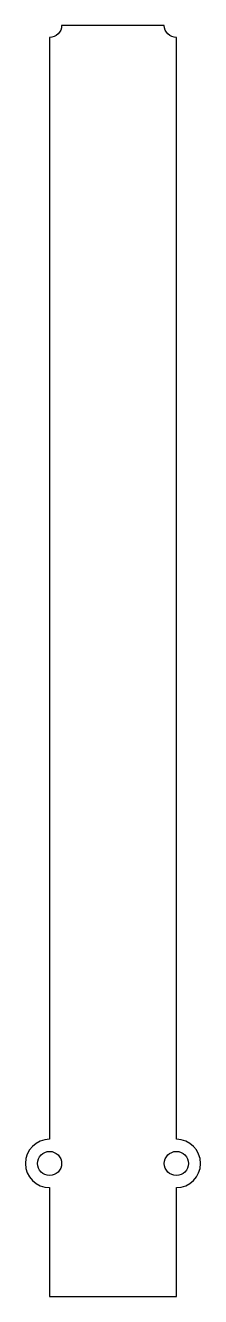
# Model space of a CAD drawing. Header units: millimetres. Extents: x -302 to -273, y -124 to 87.
import ezdxf

# ---------------------------------------------------------------- set-up
doc = ezdxf.new("R2010")
doc.units = ezdxf.units.MM
doc.layers.get('0').update_dxf_attribs({"linetype": 'CONTINUOUS'})

msp = doc.modelspace()

# ---------------------------------------------------------------- linework, layer by layer
msp.add_lwpolyline([(-298.1, -124), (-277.1, -124), (-277.1, -105.96, 1), (-277.1, -97.96), (-277.1, 84.5, -0.414214), (-279.1, 86.5), (-296.1, 86.5, -0.414214), (-298.1, 84.5), (-298.1, -97.96, 1), (-298.1, -105.96)], format="xyb", close=True)
for centre in [(-298.1, -101.96), (-277.1, -101.96)]:
    msp.add_circle(centre, 2)

doc.saveas('drawing.dxf')
